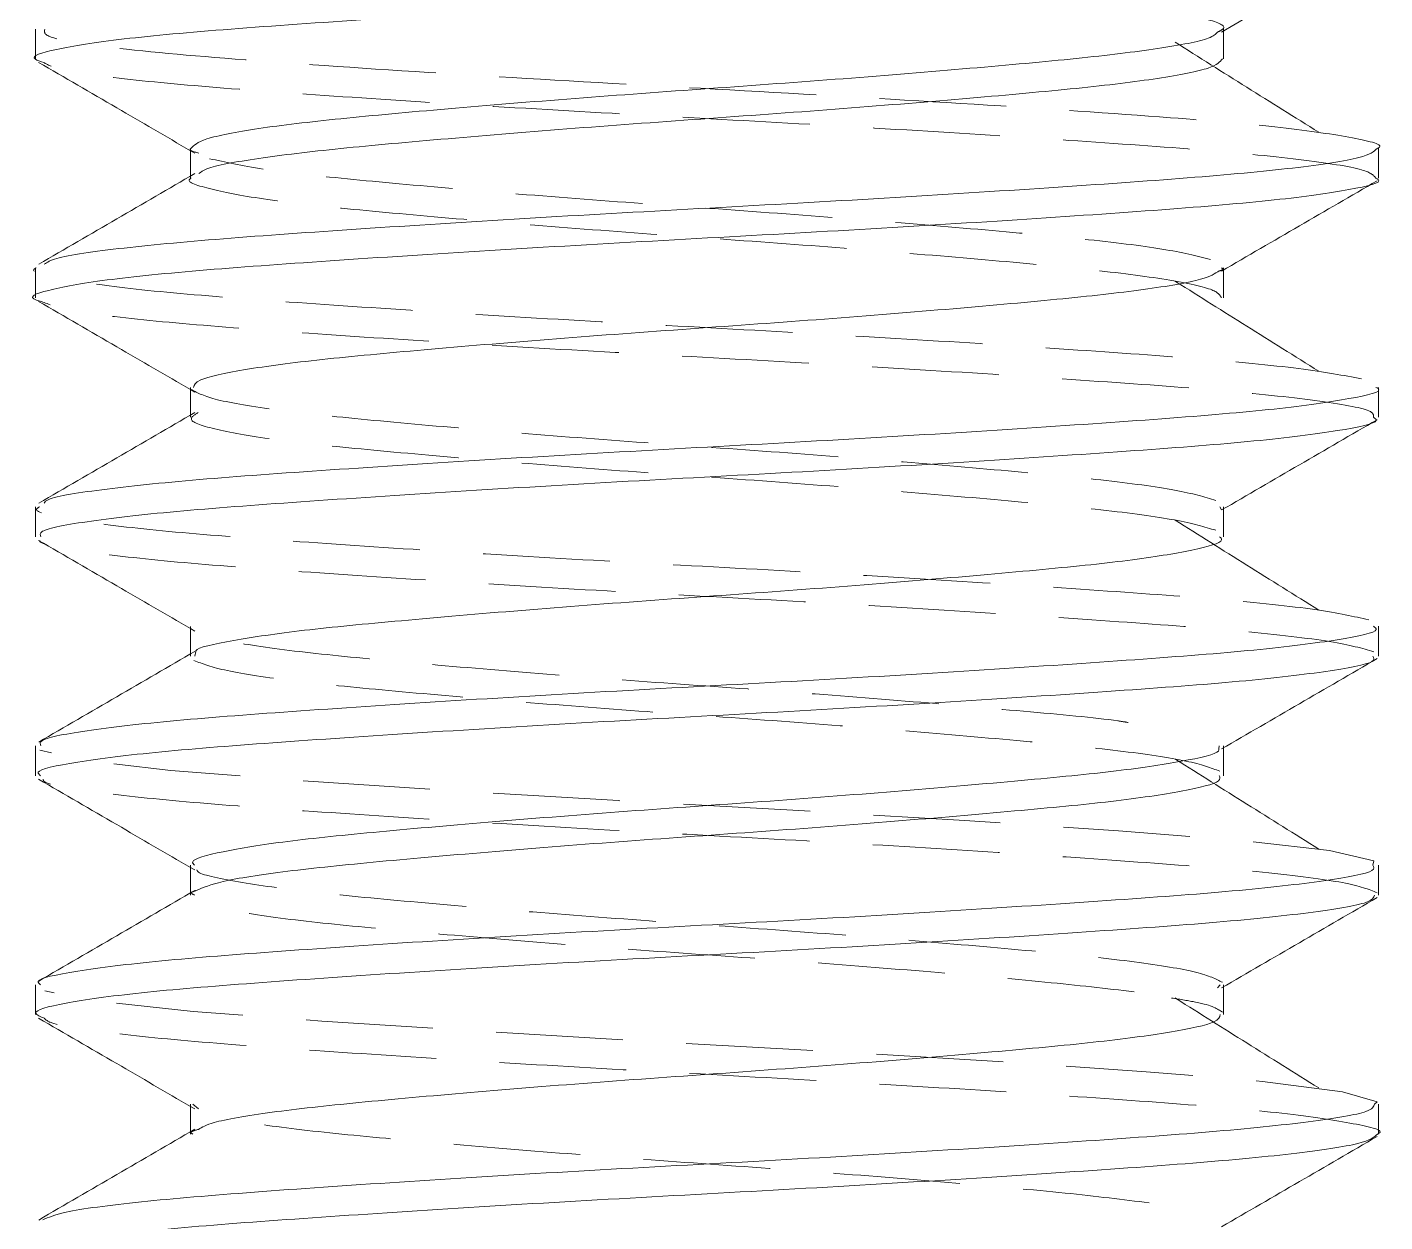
# Model space of a CAD drawing. Header units: feet. Extents: x 873 to 1463, y 2730 to 2935.
# Drawn here: x 1301.877 to 1304.552, y 2839.218 to 2841.57 of the extents above; entities that cross this region are included whole.
import ezdxf

# ---------------------------------------------------------------- set-up
doc = ezdxf.new("R2010")
doc.units = ezdxf.units.FT
doc.header["$MEASUREMENT"] = 0
doc.linetypes.add('HIDDEN', pattern=[0.375, 0.25, -0.125])

msp = doc.modelspace()

# ---------------------------------------------------------------- linework, layer by layer
at = {"color": 7, "linetype": 'Continuous', "lineweight": 15}
for p, q in [((1304.2304, 2841.5601), (1304.3111, 2841.607)), ((1301.8936, 2841.5662), (1301.8936, 2841.5075)), ((1304.2341, 2841.5074), (1304.2341, 2841.5623)), ((1302.1991, 2841.331), (1302.1991, 2841.2767)), ((1304.5396, 2841.2723), (1304.5396, 2841.331)), ((1301.8936, 2841.0959), (1301.8936, 2841.0371)), ((1304.2341, 2841.037), (1304.2341, 2841.0919)), ((1302.1991, 2840.8606), (1302.1991, 2840.8063)), ((1304.5396, 2840.8019), (1304.5396, 2840.8607)), ((1301.8936, 2840.6255), (1301.8936, 2840.5667)), ((1304.2341, 2840.5666), (1304.2341, 2840.6214)), ((1302.1991, 2840.3902), (1302.1991, 2840.3359)), ((1304.5396, 2840.3314), (1304.5396, 2840.3903)), ((1301.8936, 2840.1551), (1301.8936, 2840.0962)), ((1304.2341, 2840.0962), (1304.2341, 2840.151)), ((1302.1991, 2839.9198), (1302.1991, 2839.8655)), ((1304.5396, 2839.861), (1304.5396, 2839.9198)), ((1301.8936, 2839.6846), (1301.8936, 2839.6258)), ((1304.2341, 2839.6258), (1304.2341, 2839.6806)), ((1302.1991, 2839.4494), (1302.1991, 2839.3951)), ((1304.5396, 2839.3906), (1304.5396, 2839.4494))]:
    msp.add_line(p, q, dxfattribs=at)
at = {"color": 7, "linetype": 'HIDDEN', "lineweight": 0}
for p, q in [((1304.2341, 2841.5623), (1304.2341, 2841.5663)), ((1302.1991, 2841.3266), (1302.2075, 2841.3218)), ((1302.1991, 2841.2767), (1302.1991, 2841.2722)), ((1304.2341, 2841.0919), (1304.2341, 2841.0958)), ((1304.1415, 2841.068), (1304.1386, 2841.0698)), ((1302.1991, 2840.8562), (1302.2075, 2840.8513)), ((1302.1991, 2840.8063), (1302.1991, 2840.8018)), ((1304.2301, 2840.6193), (1304.2265, 2840.6254)), ((1304.2341, 2840.6214), (1304.2341, 2840.6254)), ((1302.1991, 2840.3858), (1302.2075, 2840.3809)), ((1302.2076, 2840.3314), (1302.2096, 2840.3408)), ((1302.1991, 2840.3359), (1302.1991, 2840.3314)), ((1304.2246, 2840.1489), (1304.2256, 2840.155)), ((1304.2341, 2840.151), (1304.2341, 2840.155)), ((1304.1402, 2840.128), (1304.1386, 2840.129)), ((1302.1991, 2839.9154), (1302.2075, 2839.9105)), ((1302.1991, 2839.8655), (1302.1991, 2839.861)), ((1304.2221, 2839.6785), (1304.2276, 2839.6845)), ((1304.2341, 2839.6806), (1304.2341, 2839.6846)), ((1304.1415, 2839.6568), (1304.1386, 2839.6586)), ((1302.1991, 2839.445), (1302.2075, 2839.4401)), ((1302.2152, 2839.4401), (1302.2036, 2839.4493)), ((1302.1991, 2839.3951), (1302.1991, 2839.3906))]:
    msp.add_line(p, q, dxfattribs=at)
at = {"color": 7, "linetype": 'HIDDEN', "lineweight": 0, "flags": 128}
for points in [[(1304.5285, 2839.9198), (1304.5303, 2839.9285), (1304.4429, 2839.9486), (1304.2692, 2839.9688), (1304.0275, 2839.9878), (1303.7243, 2840.0079), (1303.3854, 2840.0281), (1303.042, 2840.0471), (1302.7034, 2840.0673), (1302.4011, 2840.0874), (1302.1605, 2840.1064), (1301.9881, 2840.1266), (1301.9023, 2840.1467), (1301.9023, 2840.1467)], [(1304.5312, 2839.4494), (1304.5368, 2839.4541), (1304.4681, 2839.474), (1304.3107, 2839.4944), (1304.082, 2839.5134), (1303.79, 2839.5334), (1303.4555, 2839.5537), (1303.1121, 2839.5727), (1302.7705, 2839.5927), (1302.4581, 2839.613), (1302.2044, 2839.632), (1302.0166, 2839.652), (1301.9122, 2839.6723), (1301.9122, 2839.6723)]]:
    msp.add_lwpolyline(points, dxfattribs=at)
at = {"color": 7, "linetype": 'HIDDEN', "lineweight": 0}
for points, knots in [([(1304.2225, 2841.5602), (1304.2274, 2841.5626), (1304.2451, 2841.5715), (1304.2026, 2841.5869), (1304.0971, 2841.6077), (1303.9073, 2841.6288), (1303.6295, 2841.6532), (1303.2755, 2841.68), (1302.9142, 2841.7055), (1302.5888, 2841.7331), (1302.3486, 2841.7579), (1302.2213, 2841.7791), (1302.2195, 2841.7899), (1302.2191, 2841.7921)], [0, 0, 0, 0, 0.032183, 0.11729, 0.203673, 0.28834, 0.402068, 0.516122, 0.628976, 0.743589, 0.855991, 0.970783, 1, 1, 1, 1]), ([(1304.5368, 2841.331), (1304.5378, 2841.3315), (1304.5526, 2841.3383), (1304.4961, 2841.3517), (1304.3622, 2841.3725), (1304.1144, 2841.3936), (1303.7536, 2841.418), (1303.2932, 2841.4448), (1302.8231, 2841.4702), (1302.4013, 2841.4979), (1302.0843, 2841.5227), (1301.9076, 2841.5471), (1301.911, 2841.561), (1301.9123, 2841.5662)], [0, 0, 0, 0, 0.005524, 0.089419, 0.174565, 0.258027, 0.370132, 0.482556, 0.593803, 0.706776, 0.817579, 0.930728, 1, 1, 1, 1]), ([(1304.5344, 2841.2723), (1304.53, 2841.2778), (1304.5203, 2841.2897), (1304.3948, 2841.3095), (1304.1905, 2841.3291), (1303.9166, 2841.3481), (1303.5948, 2841.3688), (1303.2466, 2841.3883), (1302.8962, 2841.4074), (1302.5684, 2841.4281), (1302.2846, 2841.4476), (1302.0687, 2841.4667), (1301.9362, 2841.4851), (1301.9177, 2841.4959), (1301.9104, 2841.5001)], [0, 0, 0, 0, 0.074469, 0.162243, 0.248856, 0.334866, 0.422648, 0.509193, 0.595264, 0.683053, 0.769528, 0.855663, 0.943457, 1, 1, 1, 1]), ([(1302.2156, 2841.3219), (1302.2053, 2841.3247), (1302.1943, 2841.3278), (1302.1998, 2841.3308), (1302.2001, 2841.331)], [0, 0, 0, 0, 0.939381, 1, 1, 1, 1]), ([(1304.2081, 2841.1125), (1304.181, 2841.1194), (1304.127, 2841.133), (1303.9644, 2841.1527), (1303.7553, 2841.1717), (1303.5074, 2841.1924), (1303.2397, 2841.2119), (1302.9703, 2841.231), (1302.7177, 2841.2517), (1302.5011, 2841.2712), (1302.329, 2841.2904), (1302.2675, 2841.3041), (1302.2364, 2841.3109)], [0, 0, 0, 0, 0.101011, 0.200682, 0.299654, 0.400675, 0.500266, 0.599309, 0.700338, 0.799848, 0.898966, 1, 1, 1, 1]), ([(1304.2301, 2841.0371), (1304.2267, 2841.0426), (1304.2192, 2841.0545), (1304.1227, 2841.0743), (1303.9656, 2841.0939), (1303.755, 2841.1129), (1303.5075, 2841.1336), (1303.2396, 2841.1531), (1302.9703, 2841.1722), (1302.7179, 2841.1929), (1302.5007, 2841.2124), (1302.3307, 2841.2315), (1302.2305, 2841.2523), (1302.1883, 2841.2654), (1302.1999, 2841.2721), (1302.2002, 2841.2723)], [0, 0, 0, 0, 0.072179, 0.157175, 0.241042, 0.324322, 0.409326, 0.493127, 0.576467, 0.661478, 0.74521, 0.828613, 0.913628, 0.99729, 1, 1, 1, 1]), ([(1304.5059, 2840.8773), (1304.4705, 2840.8842), (1304.4004, 2840.8978), (1304.189, 2840.9175), (1303.917, 2840.9365), (1303.5947, 2840.9572), (1303.2466, 2840.9767), (1302.8963, 2840.9958), (1302.5681, 2841.0165), (1302.2857, 2841.036), (1302.0647, 2841.0551), (1301.9343, 2841.0759), (1301.8795, 2841.089), (1301.8946, 2841.0957), (1301.895, 2841.0959)], [0, 0, 0, 0, 0.091596, 0.181982, 0.271738, 0.363343, 0.453658, 0.543477, 0.63509, 0.72533, 0.815218, 0.906835, 0.997, 1, 1, 1, 1]), ([(1304.2258, 2841.0899), (1304.2295, 2841.0911), (1304.236, 2841.0931), (1304.2319, 2841.095), (1304.2302, 2841.0958)], [0, 0, 0, 0, 0.575205, 1, 1, 1, 1]), ([(1304.5296, 2840.8019), (1304.5298, 2840.806), (1304.5301, 2840.8166), (1304.4264, 2840.8349), (1304.2386, 2840.8549), (1303.9768, 2840.8736), (1303.6632, 2840.8942), (1303.3183, 2840.9142), (1302.9665, 2840.9329), (1302.632, 2840.9535), (1302.3377, 2840.9735), (1302.1065, 2840.9922), (1301.9508, 2841.0119), (1301.9199, 2841.0242), (1301.9057, 2841.0298)], [0, 0, 0, 0, 0.056745, 0.144366, 0.231452, 0.317102, 0.404748, 0.49178, 0.577461, 0.66513, 0.752106, 0.837821, 0.925511, 1, 1, 1, 1]), ([(1304.219, 2840.6381), (1304.1966, 2840.6448), (1304.1519, 2840.6584), (1304.0013, 2840.6785), (1303.8015, 2840.6972), (1303.56, 2840.7178), (1303.2948, 2840.7378), (1303.0242, 2840.7565), (1302.767, 2840.7771), (1302.5408, 2840.7971), (1302.3625, 2840.8158), (1302.2383, 2840.8365), (1302.2134, 2840.8497), (1302.201, 2840.8562)], [0, 0, 0, 0, 0.091688, 0.182813, 0.272428, 0.364143, 0.455211, 0.544859, 0.636597, 0.727607, 0.81729, 0.90905, 1, 1, 1, 1]), ([(1304.219, 2840.5793), (1304.1966, 2840.586), (1304.1519, 2840.5996), (1304.0013, 2840.6197), (1303.8015, 2840.6384), (1303.56, 2840.659), (1303.2948, 2840.679), (1303.0242, 2840.6977), (1302.7669, 2840.7183), (1302.5411, 2840.7383), (1302.3613, 2840.757), (1302.2431, 2840.7777), (1302.1891, 2840.7956), (1302.2068, 2840.8066), (1302.2142, 2840.8112)], [0, 0, 0, 0, 0.086116, 0.171704, 0.255874, 0.342015, 0.427549, 0.511749, 0.597912, 0.683392, 0.767626, 0.85381, 0.939233, 1, 1, 1, 1]), ([(1304.52, 2840.4029), (1304.4909, 2840.4096), (1304.4327, 2840.4232), (1304.2369, 2840.4433), (1303.9772, 2840.462), (1303.6631, 2840.4826), (1303.3183, 2840.5026), (1302.9665, 2840.5213), (1302.6318, 2840.5419), (1302.3384, 2840.5618), (1302.1037, 2840.5806), (1301.9535, 2840.6012), (1301.8862, 2840.6161), (1301.8992, 2840.624), (1301.9017, 2840.6255)], [0, 0, 0, 0, 0.089791, 0.179033, 0.266803, 0.35662, 0.445807, 0.533609, 0.623449, 0.712579, 0.800415, 0.890277, 0.979348, 1, 1, 1, 1]), ([(1304.5303, 2840.3401), (1304.5074, 2840.3468), (1304.4616, 2840.3601), (1304.2819, 2840.3806), (1304.0353, 2840.3992), (1303.7303, 2840.4196), (1303.3899, 2840.4399), (1303.0375, 2840.4585), (1302.6973, 2840.4789), (1302.394, 2840.4992), (1302.145, 2840.5178), (1301.98, 2840.5382), (1301.8997, 2840.5523), (1301.9024, 2840.5591), (1301.9026, 2840.5595)], [0, 0, 0, 0, 0.090894, 0.181884, 0.270899, 0.361836, 0.452786, 0.541801, 0.632777, 0.723686, 0.812704, 0.903719, 0.994584, 1, 1, 1, 1]), ([(1304.0461, 2840.201), (1304.0397, 2840.202), (1303.9907, 2840.2097), (1303.8423, 2840.2228), (1303.6127, 2840.2432), (1303.3496, 2840.2635), (1303.0789, 2840.2821), (1302.8174, 2840.3025), (1302.5834, 2840.3228), (1302.3946, 2840.3414), (1302.2584, 2840.3617), (1302.2243, 2840.3749), (1302.2075, 2840.3814)], [0, 0, 0, 0, 0.01654, 0.124558, 0.234918, 0.345294, 0.453312, 0.56372, 0.674046, 0.782068, 0.892523, 1, 1, 1, 1]), ([(1304.2269, 2840.1049), (1304.2093, 2840.1116), (1304.1741, 2840.1249), (1304.0359, 2840.1454), (1303.8462, 2840.164), (1303.6116, 2840.1843), (1303.3499, 2840.2047), (1303.0788, 2840.2233), (1302.8174, 2840.2437), (1302.5834, 2840.264), (1302.3946, 2840.2826), (1302.2575, 2840.3031), (1302.223, 2840.3164), (1302.2058, 2840.3231)], [0, 0, 0, 0, 0.091391, 0.182879, 0.272373, 0.363807, 0.455255, 0.544748, 0.636223, 0.727629, 0.817125, 0.908638, 1, 1, 1, 1]), ([(1304.5368, 2839.8658), (1304.5202, 2839.8723), (1304.4868, 2839.8855), (1304.3239, 2839.9062), (1304.0909, 2839.9249), (1303.7959, 2839.9449), (1303.4609, 2839.9655), (1303.109, 2839.9842), (1302.7644, 2840.0042), (1302.4518, 2840.0248), (1302.1903, 2840.0435), (1302.0066, 2840.0635), (1301.9113, 2840.0792), (1301.9092, 2840.0873), (1301.9088, 2840.089)], [0, 0, 0, 0, 0.08888, 0.178495, 0.266082, 0.355019, 0.444612, 0.532166, 0.621159, 0.710727, 0.798253, 0.887299, 0.97684, 1, 1, 1, 1]), ([(1304.2319, 2839.6894), (1304.2191, 2839.6959), (1304.1934, 2839.7091), (1304.0682, 2839.7298), (1303.889, 2839.7485), (1303.6621, 2839.7685), (1303.4045, 2839.7891), (1303.1339, 2839.8078), (1302.8688, 2839.8278), (1302.6285, 2839.8484), (1302.4271, 2839.8671), (1302.2867, 2839.8871), (1302.2145, 2839.9021), (1302.2122, 2839.9095), (1302.2119, 2839.9105)], [0, 0, 0, 0, 0.089712, 0.180169, 0.268569, 0.358339, 0.448774, 0.537141, 0.626967, 0.717377, 0.805715, 0.895595, 0.985978, 1, 1, 1, 1]), ([(1302.207, 2839.861), (1302.2028, 2839.8632), (1302.1972, 2839.8661), (1302.2077, 2839.8692), (1302.2103, 2839.87)], [0, 0, 0, 0, 0.751541, 1, 1, 1, 1]), ([(1304.058, 2839.6708), (1304.0028, 2839.6771), (1303.8914, 2839.6898), (1303.6615, 2839.7097), (1303.4047, 2839.7303), (1303.1338, 2839.749), (1302.869, 2839.769), (1302.6279, 2839.7896), (1302.429, 2839.8083), (1302.2794, 2839.8285), (1302.2355, 2839.842), (1302.2135, 2839.8487)], [0, 0, 0, 0, 0.109704, 0.221107, 0.333335, 0.442998, 0.554472, 0.666669, 0.776296, 0.887837, 1, 1, 1, 1]), ([(1304.2319, 2839.6306), (1304.2223, 2839.6371), (1304.209, 2839.6463), (1304.1489, 2839.6557), (1304.1319, 2839.6584)], [0, 0, 0, 0, 0.718003, 1, 1, 1, 1]), ([(1304.5375, 2839.3906), (1304.5382, 2839.3909), (1304.5532, 2839.3977), (1304.4975, 2839.4109), (1304.3654, 2839.4317), (1304.1433, 2839.4508), (1303.86, 2839.4703), (1303.5312, 2839.491), (1303.1808, 2839.51), (1302.8327, 2839.5296), (1302.5117, 2839.5503), (1302.2383, 2839.5693), (1302.0373, 2839.5889), (1301.9238, 2839.606), (1301.9143, 2839.6155), (1301.9113, 2839.6185)], [0, 0, 0, 0, 0.004284, 0.090737, 0.178531, 0.264627, 0.35115, 0.438938, 0.524971, 0.611565, 0.699344, 0.785319, 0.87198, 0.959749, 1, 1, 1, 1]), ([(1304.0877, 2839.2551), (1304.036, 2839.2616), (1303.9323, 2839.2745), (1303.7106, 2839.2939), (1303.4588, 2839.3146), (1303.189, 2839.3336), (1302.9215, 2839.3532), (1302.6741, 2839.3739), (1302.4657, 2839.3929), (1302.3041, 2839.4126), (1302.2509, 2839.4262), (1302.2241, 2839.4331)], [0, 0, 0, 0, 0.1102024, 0.2209562, 0.3333347, 0.4434571, 0.5542998, 0.6666679, 0.7767153, 0.8876445, 1, 1, 1, 1]), ([(1302.2035, 2839.3906), (1302.2017, 2839.3916), (1302.1963, 2839.3946), (1302.2071, 2839.3976), (1302.2146, 2839.3998)], [0, 0, 0, 0, 0.31195, 1, 1, 1, 1])]:
    msp.add_open_spline(points, degree=3, knots=knots, dxfattribs=at)
at = {"color": 7, "linetype": 'Continuous', "lineweight": 15}
for points, knots in [([(1301.9104, 2841.5001), (1301.9036, 2841.5024), (1301.8773, 2841.5111), (1301.9252, 2841.526), (1302.0534, 2841.5468), (1302.2681, 2841.5661), (1302.5483, 2841.5853), (1302.768, 2841.5997), (1302.8904, 2841.6066), (1302.8962, 2841.607)], [0, 0, 0, 0, 0.0637201, 0.2476819, 0.4350406, 0.6192665, 0.8033823, 0.990743, 1, 1, 1, 1]), ([(1302.2001, 2841.331), (1302.206, 2841.3372), (1302.218, 2841.3499), (1302.3237, 2841.3704), (1302.4869, 2841.3897), (1302.7019, 2841.409), (1302.9523, 2841.4297), (1303.2211, 2841.449), (1303.4897, 2841.4683), (1303.7391, 2841.489), (1303.9529, 2841.5082), (1304.1131, 2841.5276), (1304.2083, 2841.5458), (1304.2186, 2841.5562), (1304.2225, 2841.5602)], [0, 0, 0, 0, 0.083236, 0.170499, 0.256297, 0.342044, 0.429308, 0.515032, 0.600853, 0.688116, 0.773768, 0.859663, 0.946923, 1, 1, 1, 1]), ([(1304.4217, 2841.363), (1304.3744, 2841.3925), (1304.2796, 2841.4516), (1304.1856, 2841.5107), (1304.1386, 2841.5403)], [0, 0, 0, 0, 0.500047, 1, 1, 1, 1]), ([(1301.9, 2841.5003), (1301.9513, 2841.4706), (1302.051, 2841.4127), (1302.1507, 2841.3548), (1302.1991, 2841.3266)], [0, 0, 0, 0, 0.514251, 1, 1, 1, 1]), ([(1302.2158, 2841.2815), (1302.2195, 2841.2847), (1302.2309, 2841.2943), (1302.3251, 2841.3116), (1302.4865, 2841.3309), (1302.702, 2841.3502), (1302.9523, 2841.3709), (1303.2211, 2841.3902), (1303.4897, 2841.4095), (1303.7391, 2841.4302), (1303.9527, 2841.4494), (1304.114, 2841.4688), (1304.2165, 2841.4891), (1304.227, 2841.5015), (1304.232, 2841.5075)], [0, 0, 0, 0, 0.042425, 0.130955, 0.217998, 0.304989, 0.393519, 0.480487, 0.567553, 0.656083, 0.742978, 0.830119, 0.918645, 1, 1, 1, 1]), ([(1301.9112, 2841.1033), (1301.9167, 2841.107), (1301.9317, 2841.1173), (1302.0569, 2841.1352), (1302.2674, 2841.1545), (1302.5474, 2841.1738), (1302.8729, 2841.1945), (1303.2225, 2841.2138), (1303.5717, 2841.2331), (1303.896, 2841.2538), (1304.1737, 2841.273), (1304.3834, 2841.2924), (1304.5167, 2841.3127), (1304.5303, 2841.3251), (1304.5368, 2841.331)], [0, 0, 0, 0, 0.050314, 0.138135, 0.224487, 0.310788, 0.39861, 0.484888, 0.571264, 0.659085, 0.745291, 0.831741, 0.919558, 1, 1, 1, 1]), ([(1302.2075, 2841.2816), (1302.1563, 2841.2518), (1302.0539, 2841.1923), (1301.9514, 2841.1328), (1301.9001, 2841.103)], [0, 0, 0, 0, 0.499708, 1, 1, 1, 1]), ([(1301.9057, 2841.0298), (1301.9022, 2841.0307), (1301.875, 2841.0382), (1301.9107, 2841.0515), (1302.0189, 2841.0722), (1302.2192, 2841.092), (1302.486, 2841.1109), (1302.8041, 2841.1315), (1303.1508, 2841.1513), (1303.5019, 2841.1702), (1303.8335, 2841.1908), (1304.1215, 2841.2105), (1304.3494, 2841.2295), (1304.4899, 2841.2502), (1304.5505, 2841.2642), (1304.5361, 2841.2715), (1304.5344, 2841.2723)], [0, 0, 0, 0, 0.01167, 0.092174, 0.174516, 0.256061, 0.336605, 0.418962, 0.50045, 0.581037, 0.663408, 0.744836, 0.82547, 0.907853, 0.989221, 1, 1, 1, 1]), ([(1304.2304, 2841.0897), (1304.2814, 2841.1193), (1304.3835, 2841.1786), (1304.4856, 2841.2378), (1304.5366, 2841.2674)], [0, 0, 0, 0, 0.499893, 1, 1, 1, 1]), ([(1302.2052, 2840.8606), (1302.2067, 2840.8655), (1302.21, 2840.8767), (1302.298, 2840.8958), (1302.4489, 2840.9156), (1302.6549, 2840.9345), (1302.8993, 2840.9551), (1303.166, 2840.9749), (1303.4361, 2840.9938), (1303.6909, 2841.0144), (1303.9132, 2841.0341), (1304.0854, 2841.0531), (1304.198, 2841.0726), (1304.2172, 2841.0846), (1304.2258, 2841.0899)], [0, 0, 0, 0, 0.065584, 0.152726, 0.23902, 0.324251, 0.41141, 0.497643, 0.58292, 0.670093, 0.756263, 0.841589, 0.928775, 1, 1, 1, 1]), ([(1304.4217, 2840.8926), (1304.3744, 2840.9221), (1304.2806, 2840.9806), (1304.1875, 2841.0391), (1304.1415, 2841.068)], [0, 0, 0, 0, 0.505232, 1, 1, 1, 1]), ([(1301.9, 2841.0299), (1301.9513, 2841.0002), (1302.051, 2840.9423), (1302.1507, 2840.8843), (1302.1991, 2840.8562)], [0, 0, 0, 0, 0.514251, 1, 1, 1, 1]), ([(1301.9108, 2840.6328), (1301.9124, 2840.6352), (1301.9186, 2840.6441), (1302.024, 2840.6606), (1302.2179, 2840.6804), (1302.4864, 2840.6992), (1302.804, 2840.7199), (1303.1508, 2840.7397), (1303.5019, 2840.7586), (1303.8335, 2840.7792), (1304.1215, 2840.7989), (1304.3494, 2840.8179), (1304.4899, 2840.8386), (1304.5505, 2840.8526), (1304.5361, 2840.8599), (1304.5344, 2840.8607)], [0, 0, 0, 0, 0.032627, 0.120369, 0.207263, 0.29309, 0.38085, 0.467682, 0.553555, 0.64133, 0.728099, 0.814022, 0.901809, 0.988513, 1, 1, 1, 1]), ([(1302.2075, 2840.8112), (1302.1563, 2840.7814), (1302.0539, 2840.7219), (1301.9514, 2840.6624), (1301.9001, 2840.6326)], [0, 0, 0, 0, 0.499708, 1, 1, 1, 1]), ([(1301.9046, 2840.5667), (1301.903, 2840.5702), (1301.8986, 2840.5801), (1301.9925, 2840.5975), (1302.1717, 2840.6178), (1302.4272, 2840.6364), (1302.7362, 2840.6569), (1303.0791, 2840.6771), (1303.4313, 2840.6957), (1303.7688, 2840.7162), (1304.0674, 2840.7363), (1304.3088, 2840.755), (1304.4685, 2840.7755), (1304.5434, 2840.7912), (1304.5324, 2840.7998), (1304.5296, 2840.8019)], [0, 0, 0, 0, 0.046396, 0.131138, 0.215665, 0.298533, 0.383307, 0.467789, 0.550672, 0.635476, 0.719912, 0.802812, 0.887644, 0.972032, 1, 1, 1, 1]), ([(1304.2304, 2840.6193), (1304.2814, 2840.6489), (1304.3835, 2840.7082), (1304.4856, 2840.7674), (1304.5366, 2840.797)], [0, 0, 0, 0, 0.499893, 1, 1, 1, 1]), ([(1304.4217, 2840.4222), (1304.3744, 2840.4517), (1304.2796, 2840.5108), (1304.1856, 2840.5699), (1304.1386, 2840.5994)], [0, 0, 0, 0, 0.500047, 1, 1, 1, 1]), ([(1301.9, 2840.5595), (1301.9513, 2840.5298), (1302.051, 2840.4719), (1302.1507, 2840.4139), (1302.1991, 2840.3858)], [0, 0, 0, 0, 0.514251, 1, 1, 1, 1]), ([(1302.2096, 2840.3408), (1302.2097, 2840.3412), (1302.2104, 2840.3481), (1302.2779, 2840.3624), (1302.4123, 2840.3825), (1302.6097, 2840.4012), (1302.8471, 2840.4217), (1303.1109, 2840.4418), (1303.3817, 2840.4605), (1303.6413, 2840.481), (1303.8709, 2840.5011), (1304.0566, 2840.5198), (1304.1794, 2840.5403), (1304.237, 2840.556), (1304.2285, 2840.5646), (1304.2264, 2840.5667)], [0, 0, 0, 0, 0.005958, 0.094303, 0.182424, 0.268806, 0.357185, 0.445259, 0.531657, 0.620067, 0.708092, 0.794509, 0.882948, 0.970923, 1, 1, 1, 1]), ([(1301.9046, 2840.1551), (1301.903, 2840.1586), (1301.8986, 2840.1685), (1301.9925, 2840.1859), (1302.1717, 2840.2062), (1302.4272, 2840.2248), (1302.7362, 2840.2453), (1303.0791, 2840.2654), (1303.4313, 2840.2841), (1303.7688, 2840.3046), (1304.0674, 2840.3247), (1304.3088, 2840.3434), (1304.4685, 2840.3639), (1304.5434, 2840.3796), (1304.5324, 2840.3882), (1304.5296, 2840.3903)], [0, 0, 0, 0, 0.046396, 0.131138, 0.215665, 0.298533, 0.383307, 0.467789, 0.550672, 0.635476, 0.719912, 0.802812, 0.887644, 0.972032, 1, 1, 1, 1]), ([(1302.2075, 2840.3408), (1302.1563, 2840.311), (1302.0539, 2840.2514), (1301.9514, 2840.192), (1301.9001, 2840.1622)], [0, 0, 0, 0, 0.499708, 1, 1, 1, 1]), ([(1301.9038, 2840.0962), (1301.9011, 2840.0984), (1301.8905, 2840.1071), (1301.9666, 2840.1229), (1302.1278, 2840.1434), (1302.3704, 2840.1621), (1302.6698, 2840.1822), (1303.0078, 2840.2027), (1303.36, 2840.2214), (1303.7025, 2840.2416), (1304.0108, 2840.262), (1304.2653, 2840.2806), (1304.443, 2840.3009), (1304.5353, 2840.3182), (1304.5303, 2840.328), (1304.5285, 2840.3314)], [0, 0, 0, 0, 0.029361, 0.113781, 0.198594, 0.281483, 0.36595, 0.450734, 0.533607, 0.618119, 0.702872, 0.785733, 0.870288, 0.955009, 1, 1, 1, 1]), ([(1304.2304, 2840.1489), (1304.2814, 2840.1785), (1304.3835, 2840.2378), (1304.4856, 2840.297), (1304.5366, 2840.3266)], [0, 0, 0, 0, 0.499893, 1, 1, 1, 1]), ([(1302.207, 2839.9198), (1302.2049, 2839.922), (1302.1967, 2839.9306), (1302.2553, 2839.9465), (1302.3793, 2839.967), (1302.5658, 2839.9857), (1302.7961, 2840.0058), (1303.056, 2840.0263), (1303.3269, 2840.0449), (1303.5903, 2840.0652), (1303.8273, 2840.0856), (1304.0235, 2840.1042), (1304.1582, 2840.1245), (1304.2258, 2840.1397), (1304.2248, 2840.1475), (1304.2246, 2840.1489)], [0, 0, 0, 0, 0.030244, 0.116994, 0.204151, 0.289319, 0.376118, 0.463244, 0.548397, 0.635242, 0.722336, 0.807476, 0.894366, 0.981426, 1, 1, 1, 1]), ([(1304.4217, 2839.9517), (1304.3744, 2839.9813), (1304.2802, 2840.04), (1304.1867, 2840.0988), (1304.1402, 2840.128)], [0, 0, 0, 0, 0.503027, 1, 1, 1, 1]), ([(1301.9, 2840.0891), (1301.9513, 2840.0593), (1302.051, 2840.0015), (1302.1507, 2839.9435), (1302.1991, 2839.9154)], [0, 0, 0, 0, 0.514251, 1, 1, 1, 1]), ([(1302.2103, 2839.87), (1302.224, 2839.8759), (1302.2532, 2839.8884), (1302.3811, 2839.9082), (1302.5653, 2839.9269), (1302.7962, 2839.947), (1303.056, 2839.9675), (1303.3269, 2839.9861), (1303.5903, 2840.0064), (1303.8274, 2840.0268), (1304.0231, 2840.0454), (1304.1598, 2840.0657), (1304.2308, 2840.083), (1304.2269, 2840.0929), (1304.2256, 2840.0963)], [0, 0, 0, 0, 0.077814, 0.166048, 0.25227, 0.340141, 0.428345, 0.51455, 0.602469, 0.69064, 0.776833, 0.864797, 0.952934, 1, 1, 1, 1]), ([(1301.9038, 2839.6846), (1301.9011, 2839.6868), (1301.8905, 2839.6954), (1301.9666, 2839.7113), (1302.1278, 2839.7318), (1302.3704, 2839.7505), (1302.6698, 2839.7706), (1303.0078, 2839.7911), (1303.36, 2839.8097), (1303.7025, 2839.83), (1304.0108, 2839.8504), (1304.2653, 2839.869), (1304.443, 2839.8893), (1304.5353, 2839.9066), (1304.5303, 2839.9164), (1304.5285, 2839.9198)], [0, 0, 0, 0, 0.029361, 0.113781, 0.198594, 0.281483, 0.36595, 0.450734, 0.533607, 0.618119, 0.702872, 0.785733, 0.870288, 0.955009, 1, 1, 1, 1]), ([(1301.9113, 2839.6185), (1301.9034, 2839.6218), (1301.8803, 2839.6317), (1301.9423, 2839.6483), (1302.0877, 2839.6689), (1302.3159, 2839.6878), (1302.605, 2839.7076), (1302.9371, 2839.7282), (1303.2883, 2839.7471), (1303.6348, 2839.7669), (1303.9519, 2839.7876), (1304.2188, 2839.8064), (1304.4136, 2839.8263), (1304.5262, 2839.8452), (1304.5297, 2839.8563), (1304.5312, 2839.861)], [0, 0, 0, 0, 0.042861, 0.124255, 0.206618, 0.287207, 0.368661, 0.45101, 0.531555, 0.613067, 0.695401, 0.775906, 0.857474, 0.939791, 1, 1, 1, 1]), ([(1302.2075, 2839.8704), (1302.1563, 2839.8406), (1302.0539, 2839.781), (1301.9514, 2839.7216), (1301.9001, 2839.6918)], [0, 0, 0, 0, 0.499708, 1, 1, 1, 1]), ([(1304.2304, 2839.6785), (1304.2814, 2839.7081), (1304.3835, 2839.7673), (1304.4856, 2839.8266), (1304.5366, 2839.8562)], [0, 0, 0, 0, 0.499893, 1, 1, 1, 1]), ([(1304.4217, 2839.4813), (1304.3744, 2839.5109), (1304.2806, 2839.5693), (1304.1876, 2839.6278), (1304.1415, 2839.6568)], [0, 0, 0, 0, 0.505311, 1, 1, 1, 1]), ([(1301.9, 2839.6187), (1301.9513, 2839.5889), (1302.051, 2839.5311), (1302.1507, 2839.4731), (1302.1991, 2839.445)], [0, 0, 0, 0, 0.514251, 1, 1, 1, 1]), ([(1302.2146, 2839.3998), (1302.2222, 2839.4042), (1302.2412, 2839.4152), (1302.3506, 2839.4337), (1302.5233, 2839.4526), (1302.7464, 2839.4724), (1303.0016, 2839.493), (1303.2718, 2839.5119), (1303.5382, 2839.5317), (1303.7821, 2839.5524), (1303.9874, 2839.5712), (1304.1372, 2839.5911), (1304.2238, 2839.61), (1304.2265, 2839.6211), (1304.2276, 2839.6258)], [0, 0, 0, 0, 0.059317, 0.147765, 0.234302, 0.321771, 0.410205, 0.496694, 0.584225, 0.672643, 0.759088, 0.846681, 0.93508, 1, 1, 1, 1]), ([(1301.9083, 2839.2216), (1301.9193, 2839.2266), (1301.9447, 2839.2382), (1302.0903, 2839.2573), (1302.3152, 2839.2762), (1302.6052, 2839.296), (1302.937, 2839.3166), (1303.2883, 2839.3355), (1303.6348, 2839.3553), (1303.9519, 2839.376), (1304.2188, 2839.3948), (1304.4136, 2839.4147), (1304.5262, 2839.4335), (1304.5297, 2839.4447), (1304.5312, 2839.4494)], [0, 0, 0, 0, 0.066713, 0.154487, 0.240372, 0.327178, 0.414938, 0.500775, 0.587643, 0.675387, 0.761182, 0.84811, 0.935835, 1, 1, 1, 1]), ([(1301.9101, 2839.1481), (1301.9036, 2839.1502), (1301.8771, 2839.1589), (1301.9239, 2839.1737), (1302.0503, 2839.1944), (1302.2642, 2839.2138), (1302.5421, 2839.233), (1302.8673, 2839.2537), (1303.2166, 2839.273), (1303.566, 2839.2923), (1303.891, 2839.313), (1304.1696, 2839.3323), (1304.3806, 2839.3516), (1304.5158, 2839.372), (1304.5304, 2839.3845), (1304.5375, 2839.3906)], [0, 0, 0, 0, 0.026693, 0.107557, 0.189957, 0.271026, 0.351956, 0.434358, 0.515357, 0.596356, 0.678758, 0.759688, 0.840757, 0.923157, 1, 1, 1, 1]), ([(1302.2075, 2839.4), (1302.1563, 2839.3702), (1302.0539, 2839.3106), (1301.9514, 2839.2512), (1301.9001, 2839.2214)], [0, 0, 0, 0, 0.499708, 1, 1, 1, 1]), ([(1304.2304, 2839.2081), (1304.2814, 2839.2377), (1304.3835, 2839.2969), (1304.4856, 2839.3561), (1304.5366, 2839.3858)], [0, 0, 0, 0, 0.499893, 1, 1, 1, 1])]:
    msp.add_open_spline(points, degree=3, knots=knots, dxfattribs=at)

doc.saveas('drawing.dxf')
